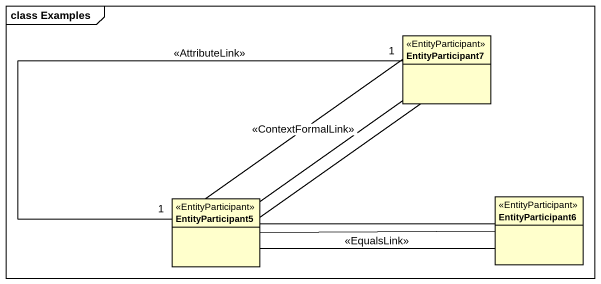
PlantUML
@startuml
mainframe class Examples
hide circle
hide empty members
class EntityParticipant7 <<EntityParticipant>>
class EntityParticipant5 <<EntityParticipant>>
class EntityParticipant6 <<EntityParticipant>>
EntityParticipant7 -- EntityParticipant5
EntityParticipant7 -- EntityParticipant5
EntityParticipant5 -up- EntityParticipant7 : <<ContextFormalLink>>
EntityParticipant5 "1" -up- "1" EntityParticipant7 : <<AttributeLink>>
EntityParticipant5 -right- EntityParticipant6 : <<EqualsLink>>
EntityParticipant5 -right- EntityParticipant6
EntityParticipant5 -right- EntityParticipant6
EntityParticipant5 -right- EntityParticipant6
@enduml
